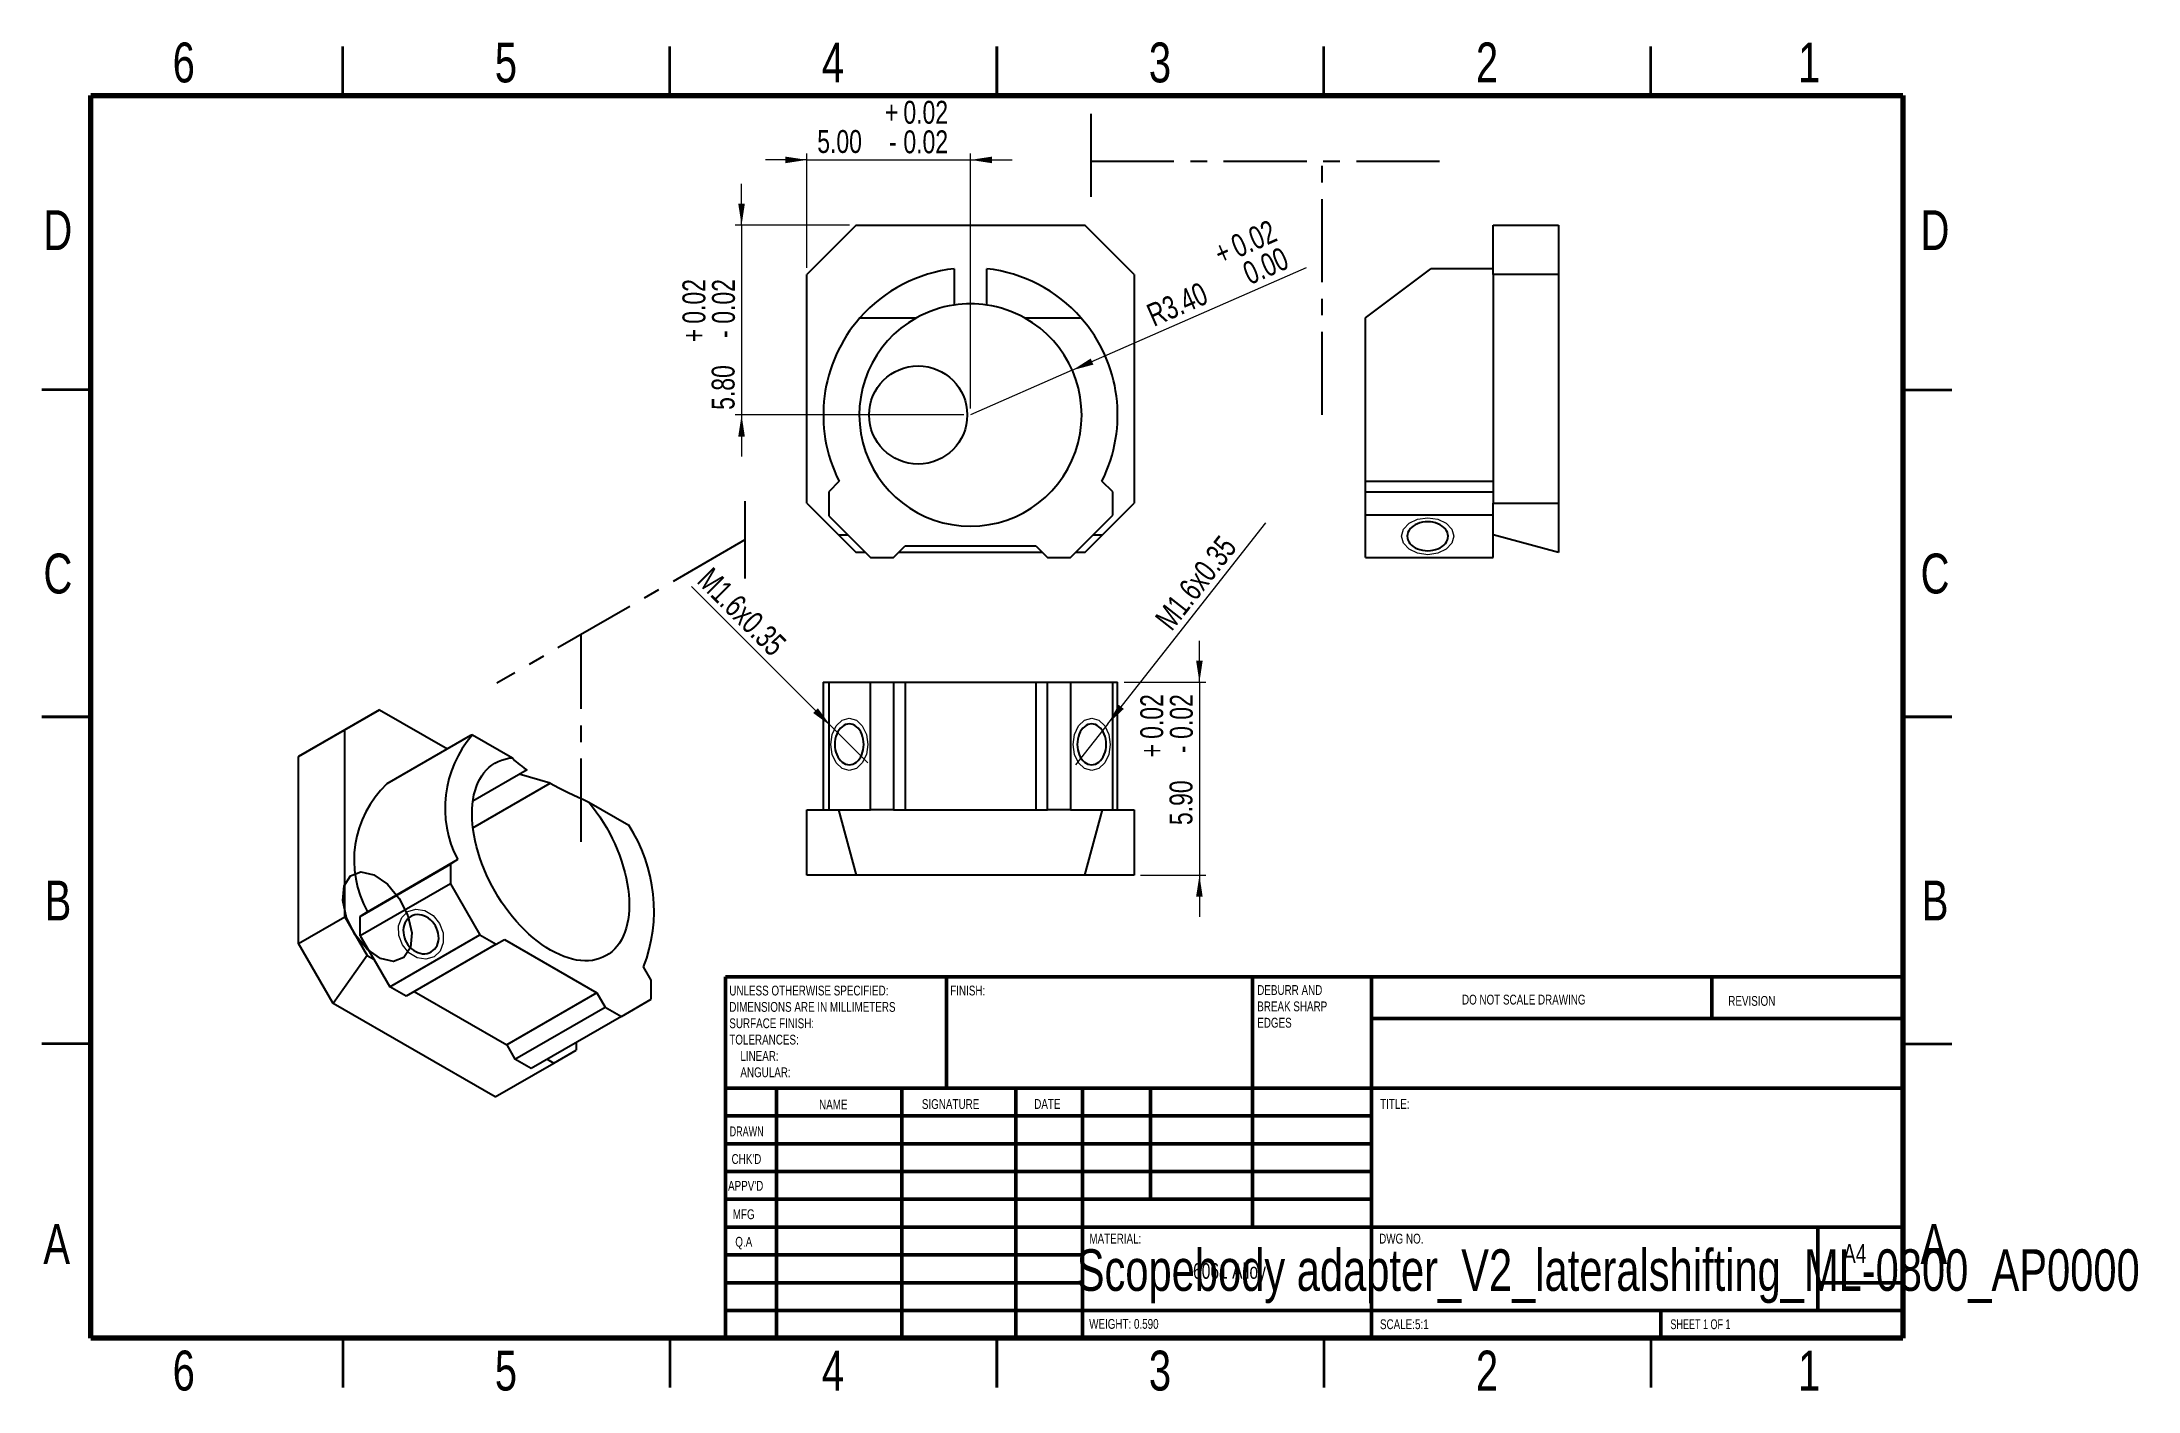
# Model space of a CAD drawing. Header units: millimetres. Extents: x 2 to 323, y 2 to 208.
import ezdxf

# ---------------------------------------------------------------- set-up
doc = ezdxf.new("R2010")
doc.units = ezdxf.units.MM
doc.linetypes.add('CENTERX2', pattern=[20.32, 12.7, -2.54, 2.54, -2.54])
doc.styles.add('SLDTEXTSTYLE0', font='TXT', dxfattribs={"width": 0.75})
doc.styles.add('SLDTEXTSTYLE1', font='TXT', dxfattribs={"width": 0.686449})
doc.styles.add('SLDTEXTSTYLE2', font='TXT', dxfattribs={"width": 0.6875})
doc.dimstyles.new('SLDDIMSTYLE0', dxfattribs={"dimtxt": 3.5, "dimasz": 3.302, "dimexe": 0, "dimexo": 0.0625, "dimgap": 0.875, "dimtad": 1, "dimlfac": 0.2, "dimrnd": 1e-09, "dimzin": 4, "dimdsep": 46, "dimtxsty": 'SLDTEXTSTYLE0', "dimsah": 1, "dimcen": 0.09, "dimadec": 0, "dimazin": 1, "dimtol": 1, "dimtp": 0.02, "dimtm": 0.02, "dimtfac": 1, "dimtmove": 0, "dimatfit": 0, "dimfxl": 0, "dimfrac": 2, "dimtolj": 1, "dimarcsym": 0})
doc.dimstyles.new('SLDDIMSTYLE1', dxfattribs={"dimtxt": 3.5, "dimasz": 3.302, "dimexe": 0, "dimexo": 0.0625, "dimgap": 0.875, "dimtad": 1, "dimlfac": 0.2, "dimrnd": 1e-09, "dimzin": 4, "dimdsep": 46, "dimtxsty": 'SLDTEXTSTYLE0', "dimsah": 1, "dimcen": 0, "dimadec": 0, "dimazin": 1, "dimtol": 1, "dimtp": 0.02, "dimtfac": 1, "dimtofl": 0, "dimtmove": 0, "dimatfit": 3, "dimfxl": 0, "dimfrac": 2, "dimtolj": 1, "dimtzin": 0, "dimarcsym": 0})
doc.dimstyles.new('SLDDIMSTYLE2', dxfattribs={"dimtxt": 3.5, "dimasz": 3.302, "dimexe": 0, "dimexo": 0.0625, "dimgap": 0.875, "dimtad": 1, "dimlfac": 0.2, "dimrnd": 1e-09, "dimzin": 12, "dimdsep": 46, "dimtxsty": 'SLDTEXTSTYLE0', "dimblk1": 'NONE', "dimsah": 1, "dimcen": 0, "dimadec": 0, "dimazin": 3, "dimtfac": 1, "dimtmove": 0, "dimatfit": 3, "dimldrblk": 'NONE', "dimfxl": 0, "dimfrac": 2, "dimtolj": 1, "dimtzin": 12, "dimarcsym": 0})

# ---------------------------------------------------------------- blocks, each defined once
blk = doc.blocks.new('SW_NOTE_0')
at = {"color": 0, "linetype": 'Continuous', "lineweight": 0, "char_height": 1.5, "attachment_point": 1, "style": 'SLDTEXTSTYLE0'}
for s, insert in [('UNLESS OTHERWISE SPECIFIED:', (0, 1.93)), ('SURFACE FINISH:', (0, -3.07)), ('DIMENSIONS ARE IN MILLIMETERS', (0, -0.57)), ('TOLERANCES:', (0, -5.57)), ('LINEAR:', (1.69, -8.07)), ('ANGULAR:', (1.69, -10.57))]:
    blk.add_mtext(s, dxfattribs=dict(at, insert=insert))
blk = doc.blocks.new('SW_NOTE_0_1')
at = {"color": 0, "linetype": 'Continuous', "lineweight": 0, "char_height": 1.5, "attachment_point": 1, "style": 'SLDTEXTSTYLE0'}
for s, insert in [('DEBURR AND', (0, 1.93)), ('BREAK SHARP', (0, -0.57)), ('EDGES', (0, -3.07))]:
    blk.add_mtext(s, dxfattribs=dict(at, insert=insert))
blk = doc.blocks.new('_D')
at = {"color": 7, "linetype": 'Continuous', "lineweight": 0}
for p, q in [((109.47, 180.17), (109.47, 186.52)), ((125.97, 180.17), (108.47, 180.17)), ((109.47, 180.17), (109.47, 151.17)), ((143.47, 151.17), (108.47, 151.17)), ((109.47, 151.17), (109.47, 144.82))]:
    blk.add_line(p, q, dxfattribs=at)
at = {"color": 7, "linetype": 'Continuous', "lineweight": 18}
for points in [[(109.47, 180.17), (109.97, 183.47), (108.96, 183.47)], [(109.47, 151.17), (108.96, 147.86), (109.97, 147.86)]]:
    blk.add_solid(points, dxfattribs=at)
at = {"color": 7, "linetype": 'Continuous', "lineweight": 18, "char_height": 3.5, "attachment_point": 1, "rotation": 90, "style": 'SLDTEXTSTYLE0'}
for s, insert in [('0.02', (100.43, 165.12)), ('0.02', (104.95, 165.12)), ('+', (100.43, 162.29)), ('-', (104.95, 162.93)), ('5.80', (104.9, 151.95))]:
    blk.add_mtext(s, dxfattribs=dict(at, insert=insert))
blk = doc.blocks.new('_D_1')
at = {"color": 7, "linetype": 'Continuous', "lineweight": 0}
for p, q in [((119.47, 190.17), (113.12, 190.17)), ((119.47, 173.67), (119.47, 191.17)), ((119.47, 190.17), (144.47, 190.17)), ((144.47, 152.17), (144.47, 191.17)), ((144.47, 190.17), (150.82, 190.17))]:
    blk.add_line(p, q, dxfattribs=at)
at = {"color": 7, "linetype": 'Continuous', "lineweight": 18}
for points in [[(119.47, 190.17), (116.16, 190.67), (116.16, 189.66)], [(144.47, 190.17), (147.77, 189.66), (147.77, 190.67)]]:
    blk.add_solid(points, dxfattribs=at)
at = {"color": 7, "linetype": 'Continuous', "lineweight": 18, "char_height": 3.5, "attachment_point": 1, "style": 'SLDTEXTSTYLE0'}
for s, insert in [('0.02', (134.21, 199.2)), ('+', (131.39, 199.2)), ('5.00', (121.04, 194.73)), ('-', (132.02, 194.68)), ('0.02', (134.21, 194.68))]:
    blk.add_mtext(s, dxfattribs=dict(at, insert=insert))
blk = doc.blocks.new('_D_2')
at = {"color": 7, "linetype": 'Continuous', "lineweight": 0}
for q in [(195.85, 173.74), (144.47, 151.17)]:
    blk.add_line((160.03, 158), q, dxfattribs=at)
at = {"color": 7, "linetype": 'Continuous', "lineweight": 18}
blk.add_solid([(160.03, 158), (163.26, 158.87), (162.85, 159.8)], dxfattribs=at)
at = {"color": 7, "linetype": 'Continuous', "lineweight": 18, "char_height": 3.5, "attachment_point": 1, "rotation": 23.7175, "style": 'SLDTEXTSTYLE0'}
for s, insert in [('0.02', (183.94, 178.35)), ('+', (181.35, 177.21)), ('0.00', (185.76, 174.21)), ('R3.40', (171.08, 167.82))]:
    blk.add_mtext(s, dxfattribs=dict(at, insert=insert))
blk = doc.blocks.new('_D_3')
at = {"color": 7, "linetype": 'Continuous', "lineweight": 0}
for p, q in [((179.47, 110.3), (179.47, 116.65)), ((167.97, 110.3), (180.47, 110.3)), ((179.47, 110.3), (179.47, 80.8)), ((170.47, 80.8), (180.47, 80.8)), ((179.47, 80.8), (179.47, 74.45))]:
    blk.add_line(p, q, dxfattribs=at)
at = {"color": 7, "linetype": 'Continuous', "lineweight": 18}
for points in [[(179.47, 110.3), (179.97, 113.61), (178.96, 113.61)], [(179.47, 80.8), (178.96, 77.5), (179.97, 77.5)]]:
    blk.add_solid(points, dxfattribs=at)
at = {"color": 7, "linetype": 'Continuous', "lineweight": 18, "char_height": 3.5, "attachment_point": 1, "rotation": 90, "style": 'SLDTEXTSTYLE0'}
for s, insert in [('0.02', (170.43, 101.65)), ('0.02', (174.95, 101.65)), ('+', (170.43, 98.82)), ('-', (174.95, 99.46)), ('5.90', (174.9, 88.47))]:
    blk.add_mtext(s, dxfattribs=dict(at, insert=insert))
blk = doc.blocks.new('_D_4')
at = {"color": 7, "linetype": 'Continuous', "lineweight": 0}
for q in [(189.63, 134.7), (160.53, 97.66)]:
    blk.add_line((165.47, 103.95), q, dxfattribs=at)
at = {"color": 7, "linetype": 'Continuous', "lineweight": 18}
blk.add_solid([(165.47, 103.95), (167.91, 106.23), (167.11, 106.86)], dxfattribs=at)
at = {"color": 7, "linetype": 'Continuous', "lineweight": 18, "insert": (172.47, 120.14), "char_height": 3.5, "attachment_point": 1, "rotation": 51.85, "style": 'SLDTEXTSTYLE0'}
blk.add_mtext('M1.6x0.35', dxfattribs=at)
blk = doc.blocks.new('_None')
blk = doc.blocks.new('_D_5')
at = {"color": 7, "linetype": 'Continuous', "lineweight": 0}
for q in [(101.79, 124.95), (128.76, 97.97)]:
    blk.add_line((123.1, 103.63), q, dxfattribs=at)
at = {"color": 7, "linetype": 'Continuous', "lineweight": 18}
blk.add_solid([(123.1, 103.63), (121.13, 106.33), (120.41, 105.61)], dxfattribs=at)
at = {"color": 7, "linetype": 'Continuous', "lineweight": 18, "insert": (104.96, 128.12), "char_height": 3.5, "attachment_point": 1, "rotation": 315, "style": 'SLDTEXTSTYLE0'}
blk.add_mtext('M1.6x0.35', dxfattribs=at)

msp = doc.modelspace()

# ---------------------------------------------------------------- linework, layer by layer
at = {"color": 7, "linetype": 'Continuous', "lineweight": 35}
for p, q in [((48.5, 200), (48.5, 207.5)), ((98.5, 200), (98.5, 207.5)), ((148.5, 207.5), (148.5, 200)), ((148.5, 200), (148.5, 207.5)), ((198.5, 200), (198.5, 207.5)), ((248.5, 200), (248.5, 207.5)), ((10, 155), (2.5, 155)), ((287, 155), (294.5, 155)), ((2.5, 105), (10, 105)), ((10, 105), (2.5, 105)), ((294.5, 105), (287, 105)), ((287, 105), (294.5, 105)), ((10, 55), (2.5, 55)), ((287, 55), (294.5, 55)), ((48.5, 10), (48.5, 2.5)), ((98.5, 10), (98.5, 2.5)), ((148.5, 2.5), (148.5, 10)), ((148.5, 10), (148.5, 2.5)), ((198.5, 10), (198.5, 2.5)), ((248.5, 10), (248.5, 2.5))]:
    msp.add_line(p, q, dxfattribs=at)
at = {"color": 7, "linetype": 'Continuous', "lineweight": 70}
for p, q in [((10, 10), (10, 200)), ((10, 200), (287, 200)), ((287, 200), (287, 10)), ((287, 10), (10, 10))]:
    msp.add_line(p, q, dxfattribs=at)
at = {"color": 7, "linetype": 'CENTERX2'}
for p, q in [((162.851, 197.216), (162.851, 182.716)), ((162.851, 189.966), (216.515, 189.966)), ((198.257, 151.166), (198.257, 189.966)), ((109.986, 137.983), (109.986, 126.143)), ((109.986, 132.063), (72.04, 110.157)), ((84.951, 85.929), (84.951, 117.61))]:
    msp.add_line(p, q, dxfattribs=at)
at = {"color": 7, "linetype": 'Continuous', "lineweight": 25}
for p, q in [((126.967, 180.166), (119.467, 172.666)), ((126.967, 180.166), (161.967, 180.166)), ((169.467, 172.666), (161.967, 180.166)), ((224.367, 172.666), (224.367, 180.166)), ((224.367, 180.166), (234.367, 180.166)), ((234.367, 180.166), (234.367, 172.666)), ((141.967, 173.526), (141.967, 167.981)), ((146.967, 167.981), (146.967, 173.526)), ((204.867, 166.026), (214.867, 173.526)), ((224.367, 173.526), (214.867, 173.526)), ((119.467, 137.666), (119.467, 172.666)), ((169.467, 172.666), (169.467, 137.666)), ((234.367, 172.666), (224.367, 172.666)), ((224.367, 172.666), (224.367, 137.666)), ((234.367, 172.666), (234.367, 137.666)), ((127.572, 166.026), (136.211, 166.026)), ((152.722, 166.026), (161.361, 166.026)), ((204.867, 141.062), (204.867, 166.026)), ((124.365, 141.058), (122.794, 139.402)), ((166.234, 139.398), (164.57, 141.062)), ((204.867, 141.062), (224.367, 141.062)), ((204.867, 139.398), (204.867, 141.062)), ((122.794, 139.402), (122.794, 135.77)), ((166.234, 135.862), (166.234, 139.398)), ((204.867, 139.398), (224.367, 139.398)), ((204.867, 135.862), (204.867, 139.398)), ((119.467, 137.666), (124.287, 132.845)), ((122.794, 135.77), (129.164, 129.399)), ((159.77, 129.398), (166.234, 135.862)), ((164.646, 132.845), (169.467, 137.666)), ((224.367, 135.862), (204.867, 135.862)), ((204.867, 129.398), (204.867, 135.862)), ((224.367, 137.666), (234.367, 137.666)), ((224.367, 132.845), (224.367, 137.666)), ((234.367, 137.666), (234.367, 130.166)), ((124.287, 132.845), (125.718, 132.845)), ((124.287, 132.845), (126.967, 130.166)), ((161.967, 130.166), (164.646, 132.845)), ((163.217, 132.845), (164.646, 132.845)), ((234.367, 130.166), (224.367, 132.845)), ((224.367, 129.398), (224.367, 132.845)), ((128.398, 130.166), (126.967, 130.166)), ((129.164, 129.399), (132.7, 129.399)), ((132.7, 129.399), (134.467, 131.166)), ((155.467, 130.166), (133.467, 130.166)), ((134.467, 131.166), (154.467, 131.166)), ((154.467, 131.166), (156.234, 129.398)), ((156.234, 129.398), (159.77, 129.398)), ((161.967, 130.166), (160.538, 130.166)), ((204.867, 129.398), (224.367, 129.398)), ((121.967, 110.303), (121.967, 90.803)), ((121.967, 110.303), (122.794, 110.303)), ((122.794, 110.303), (122.794, 90.803)), ((122.794, 110.303), (129.164, 110.303)), ((129.164, 90.803), (129.164, 110.303)), ((129.164, 110.303), (132.7, 110.303)), ((132.7, 110.303), (132.7, 90.803)), ((132.7, 110.303), (134.467, 110.303)), ((134.467, 110.303), (134.467, 90.803)), ((134.467, 110.303), (154.467, 110.303)), ((154.467, 110.303), (154.467, 90.803)), ((154.467, 110.303), (156.234, 110.303)), ((156.234, 90.803), (156.234, 110.303)), ((156.234, 110.303), (159.77, 110.303)), ((159.77, 110.303), (159.77, 90.803)), ((159.77, 110.303), (166.234, 110.303)), ((166.234, 90.803), (166.234, 110.303)), ((166.234, 110.303), (166.967, 110.303)), ((166.967, 90.803), (166.967, 110.303)), ((47.043, 102.012), (54.114, 106.094)), ((54.114, 106.094), (48.81, 103.031)), ((54.114, 106.094), (64.496, 100.1)), ((48.81, 103.031), (41.739, 98.949)), ((48.81, 74.452), (48.81, 103.031)), ((41.739, 98.949), (47.043, 102.012)), ((68.037, 102.145), (55.239, 94.757)), ((68.331, 102.261), (74.439, 98.735)), ((41.739, 70.37), (41.739, 98.949)), ((76.666, 96.917), (68.387, 92.138)), ((80.202, 94.876), (75.488, 96.238)), ((68.386, 88.056), (80.202, 94.876)), ((86.114, 91.995), (92.223, 88.469)), ((119.467, 80.803), (119.467, 90.803)), ((119.467, 90.803), (124.287, 90.803)), ((124.287, 90.803), (125.718, 90.803)), ((124.287, 90.803), (126.967, 80.803)), ((125.718, 90.803), (129.164, 90.803)), ((132.7, 90.803), (129.164, 90.803)), ((132.7, 90.803), (134.467, 90.803)), ((134.467, 90.803), (154.467, 90.803)), ((154.467, 90.803), (156.234, 90.803)), ((159.77, 90.803), (156.234, 90.803)), ((159.77, 90.803), (163.217, 90.803)), ((161.967, 80.803), (164.646, 90.803)), ((163.217, 90.803), (164.646, 90.803)), ((164.646, 90.803), (169.467, 90.803)), ((169.467, 90.803), (169.467, 80.803)), ((51.163, 74.512), (64.952, 82.472)), ((52.274, 75.223), (66.062, 83.183)), ((66.062, 83.183), (64.952, 82.472)), ((64.952, 82.472), (64.952, 79.506)), ((126.967, 80.803), (119.467, 80.803)), ((161.967, 80.803), (126.967, 80.803)), ((169.467, 80.803), (161.967, 80.803)), ((64.952, 79.506), (51.163, 71.546)), ((64.952, 79.506), (69.456, 71.704)), ((41.739, 70.37), (48.81, 74.452)), ((48.81, 74.452), (52.219, 68.548)), ((52.274, 75.223), (51.163, 74.512)), ((51.163, 71.546), (51.163, 74.512)), ((51.163, 71.546), (53.231, 67.964)), ((55.668, 63.744), (69.456, 71.704)), ((69.456, 71.704), (71.956, 70.26)), ((71.956, 70.26), (73.206, 70.982)), ((73.206, 70.982), (87.348, 62.818)), ((47.043, 61.185), (41.739, 70.37)), ((52.219, 68.548), (47.043, 61.185)), ((52.219, 68.548), (53.231, 67.964)), ((53.231, 67.964), (55.668, 63.744)), ((71.956, 70.26), (58.168, 62.3)), ((95.669, 64.736), (94.492, 66.774)), ((95.669, 61.849), (95.669, 64.736)), ((71.791, 46.897), (47.043, 61.185)), ((58.168, 62.3), (55.668, 63.744)), ((59.417, 63.022), (73.559, 54.858)), ((87.348, 62.818), (73.559, 54.858)), ((87.348, 62.818), (88.598, 60.653)), ((91.098, 59.209), (95.669, 61.849)), ((74.809, 52.693), (88.598, 60.653)), ((91.098, 59.209), (77.309, 51.249)), ((88.598, 60.653), (91.098, 59.209)), ((73.559, 54.858), (74.809, 52.693)), ((84.166, 55.208), (84.166, 54.042)), ((71.791, 46.897), (80.757, 52.074)), ((77.309, 51.249), (74.809, 52.693)), ((79.747, 52.657), (80.757, 52.074)), ((80.757, 52.074), (84.166, 54.042))]:
    msp.add_line(p, q, dxfattribs=at)
at = {"color": 7, "linetype": 'Continuous', "lineweight": 50}
for p, q in [((107, 65.25), (287, 65.25)), ((107, 65.25), (107, 10)), ((140.8, 48.25), (140.8, 65.25)), ((187.6, 65.25), (187.6, 27)), ((205.8, 65.25), (205.8, 10)), ((257.8, 58.875), (257.8, 65.25)), ((287, 58.875), (205.8, 58.875)), ((287, 48.25), (107, 48.25)), ((114.8, 48.25), (114.8, 10)), ((133.991, 48.25), (133.991, 10)), ((151.399, 48.25), (151.399, 10)), ((161.6, 10), (161.6, 48.25)), ((172, 31.25), (172, 48.25)), ((205.8, 44), (107, 44)), ((205.8, 39.75), (107, 39.75)), ((205.8, 35.5), (107, 35.5)), ((205.8, 31.25), (107, 31.25)), ((161.6, 27), (107, 27)), ((161.6, 27), (287, 27)), ((274, 14.25), (274, 27)), ((161.6, 22.75), (107, 22.75)), ((161.6, 18.5), (107, 18.5)), ((287, 18.5), (274, 18.5)), ((107, 14.25), (287, 14.25)), ((250, 10), (250, 14.25))]:
    msp.add_line(p, q, dxfattribs=at)
at = {"color": 7, "linetype": 'Continuous', "lineweight": 18, "flags": 128}
for points in [[(218.367, 132.63), (218.062, 131.548), (217.195, 130.63), (215.898, 130.017), (214.367, 129.802), (212.836, 130.017), (211.539, 130.63), (210.671, 131.548), (210.367, 132.63), (210.671, 133.713), (211.539, 134.63), (212.836, 135.243), (214.367, 135.459), (215.898, 135.243), (217.195, 134.63), (218.062, 133.713), (218.367, 132.63)], [(125.932, 96.803), (124.85, 97.108), (123.932, 97.975), (123.319, 99.272), (123.104, 100.803), (123.319, 102.334), (123.932, 103.632), (124.85, 104.499), (125.932, 104.803), (127.015, 104.499), (127.932, 103.632), (128.545, 102.334), (128.761, 100.803), (128.545, 99.272), (127.932, 97.975), (127.015, 97.108), (125.932, 96.803)], [(163.002, 96.803), (161.92, 97.108), (161.002, 97.975), (160.389, 99.272), (160.174, 100.803), (160.389, 102.334), (161.002, 103.632), (161.92, 104.499), (163.002, 104.803), (164.084, 104.499), (165.002, 103.632), (165.615, 102.334), (165.83, 100.803), (165.615, 99.272), (165.002, 97.975), (164.084, 97.108), (163.002, 96.803)], [(57.625, 70.151), (57.075, 71.601), (57.039, 73.079), (57.523, 74.36), (58.453, 75.248), (59.688, 75.61), (61.039, 75.388), (62.301, 74.618), (63.282, 73.417), (63.832, 71.967), (63.868, 70.489), (63.384, 69.209), (62.453, 68.32), (61.219, 67.959), (59.868, 68.18), (58.606, 68.95), (57.625, 70.151)]]:
    msp.add_lwpolyline(points, dxfattribs=at)
at = {"color": 7, "linetype": 'Continuous', "lineweight": 25, "flags": 128}
for points in [[(214.367, 134.84), (213.959, 134.821), (213.558, 134.765), (213.171, 134.672), (212.804, 134.544), (212.465, 134.383), (212.157, 134.193), (211.888, 133.975), (211.661, 133.735), (211.48, 133.476), (211.348, 133.202), (211.269, 132.919), (211.242, 132.63), (211.269, 132.342), (211.348, 132.058), (211.48, 131.785), (211.661, 131.525), (211.888, 131.285), (212.157, 131.068), (212.465, 130.877), (212.804, 130.717), (213.171, 130.589), (213.558, 130.496), (213.959, 130.439), (214.367, 130.421), (214.775, 130.439), (215.176, 130.496), (215.563, 130.589), (215.929, 130.717), (216.269, 130.877), (216.577, 131.068), (216.846, 131.285), (217.073, 131.525), (217.254, 131.785), (217.385, 132.058), (217.465, 132.342), (217.492, 132.63), (217.465, 132.919), (217.385, 133.202), (217.254, 133.476), (217.073, 133.735), (216.846, 133.975), (216.577, 134.193), (216.269, 134.383), (215.929, 134.544), (215.563, 134.672), (215.176, 134.765), (214.775, 134.821), (214.367, 134.84)], [(128.142, 100.803), (128.123, 101.211), (128.067, 101.612), (127.974, 101.999), (127.846, 102.366), (127.685, 102.706), (127.495, 103.013), (127.277, 103.282), (127.037, 103.509), (126.778, 103.69), (126.504, 103.822), (126.221, 103.901), (125.932, 103.928), (125.644, 103.901), (125.36, 103.822), (125.087, 103.69), (124.827, 103.509), (124.587, 103.282), (124.37, 103.013), (124.179, 102.706), (124.019, 102.366), (123.891, 101.999), (123.798, 101.612), (123.741, 101.211), (123.723, 100.803), (123.741, 100.395), (123.798, 99.994), (123.891, 99.607), (124.019, 99.241), (124.179, 98.901), (124.37, 98.593), (124.587, 98.324), (124.827, 98.097), (125.087, 97.916), (125.36, 97.785), (125.644, 97.705), (125.932, 97.678), (126.221, 97.705), (126.504, 97.785), (126.778, 97.916), (127.037, 98.097), (127.277, 98.324), (127.495, 98.593), (127.685, 98.901), (127.846, 99.241), (127.974, 99.607), (128.067, 99.994), (128.123, 100.395), (128.142, 100.803)], [(165.212, 100.803), (165.193, 101.211), (165.136, 101.612), (165.044, 101.999), (164.916, 102.366), (164.755, 102.706), (164.565, 103.013), (164.347, 103.282), (164.107, 103.509), (163.848, 103.69), (163.574, 103.822), (163.29, 103.901), (163.002, 103.928), (162.714, 103.901), (162.43, 103.822), (162.156, 103.69), (161.897, 103.509), (161.657, 103.282), (161.44, 103.013), (161.249, 102.706), (161.088, 102.366), (160.961, 101.999), (160.868, 101.612), (160.811, 101.211), (160.792, 100.803), (160.811, 100.395), (160.868, 99.994), (160.961, 99.607), (161.088, 99.241), (161.249, 98.901), (161.44, 98.593), (161.657, 98.324), (161.897, 98.097), (162.156, 97.916), (162.43, 97.785), (162.714, 97.705), (163.002, 97.678), (163.29, 97.705), (163.574, 97.785), (163.848, 97.916), (164.107, 98.097), (164.347, 98.324), (164.565, 98.593), (164.755, 98.901), (164.916, 99.241), (165.044, 99.607), (165.136, 99.994), (165.193, 100.395), (165.212, 100.803)], [(86.114, 91.995), (86.694, 91.263), (87.253, 90.507), (87.791, 89.728), (88.305, 88.928), (88.793, 88.11), (89.255, 87.277), (89.689, 86.431), (90.093, 85.576), (90.466, 84.712), (90.808, 83.845), (91.116, 82.975), (91.39, 82.106), (91.629, 81.241), (91.833, 80.381), (92, 79.531), (92.13, 78.693), (92.224, 77.868), (92.279, 77.061), (92.297, 76.273), (92.278, 75.507), (92.22, 74.765), (92.125, 74.049), (91.993, 73.363), (91.824, 72.707), (91.619, 72.085), (91.378, 71.497), (91.102, 70.946), (90.792, 70.434), (90.45, 69.963), (90.075, 69.532), (89.669, 69.145), (89.234, 68.802), (88.771, 68.505), (88.281, 68.253), (87.766, 68.049), (87.228, 67.893), (86.667, 67.784), (86.087, 67.724), (85.488, 67.713), (84.873, 67.751), (84.244, 67.837), (83.602, 67.971), (82.949, 68.154), (82.289, 68.384), (81.621, 68.66), (80.95, 68.982), (80.277, 69.349), (79.603, 69.76), (78.932, 70.213), (78.265, 70.706), (77.604, 71.24), (76.952, 71.81), (76.31, 72.417), (75.68, 73.058), (75.065, 73.73), (74.466, 74.433), (73.886, 75.163), (73.326, 75.918), (72.787, 76.696), (72.272, 77.495), (71.782, 78.312), (71.319, 79.145), (70.884, 79.99), (70.478, 80.845), (70.104, 81.708), (69.761, 82.576), (69.451, 83.445), (69.175, 84.314), (68.934, 85.18), (68.729, 86.039), (68.56, 86.89), (68.428, 87.729), (68.333, 88.554), (68.276, 89.363), (68.256, 90.152), (68.274, 90.919), (68.329, 91.662), (68.423, 92.379), (68.553, 93.067), (68.72, 93.724), (68.924, 94.348), (69.163, 94.937), (69.437, 95.49), (69.746, 96.003), (70.087, 96.477), (70.46, 96.909), (70.864, 97.298), (71.298, 97.643), (71.76, 97.943), (72.249, 98.197), (72.762, 98.403), (73.3, 98.562), (73.859, 98.673), (74.439, 98.735)], [(62.016, 69.078), (62.291, 69.268), (62.535, 69.5), (62.743, 69.772), (62.911, 70.078), (63.038, 70.414), (63.121, 70.773), (63.158, 71.149), (63.148, 71.536), (63.093, 71.927), (62.992, 72.316), (62.848, 72.696), (62.663, 73.06), (62.44, 73.402), (62.183, 73.717), (61.897, 73.998), (61.586, 74.242), (61.255, 74.444), (60.911, 74.6), (60.559, 74.708), (60.205, 74.766), (59.855, 74.773), (59.516, 74.729), (59.193, 74.634), (58.891, 74.491), (58.616, 74.301), (58.372, 74.068), (58.164, 73.796), (57.995, 73.49), (57.869, 73.155), (57.786, 72.796), (57.749, 72.42), (57.758, 72.033), (57.814, 71.641), (57.915, 71.253), (58.059, 70.873), (58.244, 70.509), (58.467, 70.166), (58.723, 69.852), (59.01, 69.57), (59.321, 69.326), (59.651, 69.125), (59.996, 68.969), (60.348, 68.861), (60.702, 68.803), (61.051, 68.796), (61.391, 68.84), (61.714, 68.935), (62.016, 69.078)]]:
    msp.add_lwpolyline(points, dxfattribs=at)
at = {"color": 7, "linetype": 'Continuous', "flags": 128}
msp.add_lwpolyline([(58.832, 69.736), (57.852, 68.196), (56.25, 67.61), (54.268, 68.065), (52.21, 69.493), (50.387, 71.676), (49.078, 74.282), (48.481, 76.915), (48.689, 79.172), (49.668, 80.712), (51.27, 81.299), (53.252, 80.843), (55.311, 79.415), (57.133, 77.232), (58.443, 74.626), (59.039, 71.994), (58.832, 69.736)], dxfattribs=at)
at = {"color": 7, "linetype": 'Continuous'}
msp.add_circle((136.467, 151.166), 7.5, dxfattribs=at)
at = {"color": 7, "linetype": 'Continuous', "lineweight": 25}
for centre, radius, start, end in [((144.467, 151.166), 22.5, 96.37937, 138.66392), ((144.467, 151.166), 22.5, 41.33608, 83.62063), ((144.467, 151.166), 17, 98.45652, 119.05456), ((144.467, 151.166), 17, 81.54348, 98.45652), ((144.467, 151.166), 17, 60.94544, 81.54348), ((144.467, 151.166), 22.5, 138.66392, 206.69384), ((144.467, 151.166), 17, 119.05456, 60.94544), ((144.467, 151.166), 22.5, 333.31673, 41.33608), ((81.103, 91.069), 16.982, 138.77096, 207.6683), ((66.32, 83.083), 16.095, 133.50688, 209.23031), ((72.044, 75.391), 24.046, 338.99902, 32.94562)]:
    msp.add_arc(centre, radius, start, end, dxfattribs=at)
for major_axis, start_param, end_param in [((26.486, -10.575), 2.9835094, 3.0475381), ((20.012, -7.99), 3.3257572, 3.6852609), ((20.012, -7.99), 3.9804491, 4.3399528)]:
    msp.add_ellipse((94.287, 91.319), major_axis=major_axis, ratio=0.119714, start_param=start_param, end_param=end_param, dxfattribs=at)

# ---------------------------------------------------------------- block references
at = {"color": 7, "linetype": 'Continuous', "lineweight": 0}
for name, p in [('SW_NOTE_0', (107.594, 61.987)), ('SW_NOTE_0_1', (188.309, 62.069))]:
    msp.add_blockref(name, p, dxfattribs=at)

# ---------------------------------------------------------------- texts
for s, insert, char_height, attachment_point, style in [('6', (24.189, 208.114), 6.096, 2, 'SLDTEXTSTYLE0'), ('5', (73.439, 208.114), 6.096, 2, 'SLDTEXTSTYLE0'), ('4', (123.439, 208.114), 6.096, 2, 'SLDTEXTSTYLE0'), ('3', (173.439, 208.114), 6.096, 2, 'SLDTEXTSTYLE0'), ('2', (223.439, 208.114), 6.096, 2, 'SLDTEXTSTYLE0'), ('1', (272.689, 208.114), 6.096, 2, 'SLDTEXTSTYLE0'), ('D', (4.93, 182.476), 6.096, 2, 'SLDTEXTSTYLE0'), ('D', (291.93, 182.476), 6.096, 2, 'SLDTEXTSTYLE0'), ('C', (4.937, 129.976), 6.096, 2, 'SLDTEXTSTYLE0'), ('C', (291.937, 129.976), 6.096, 2, 'SLDTEXTSTYLE0'), ('B', (4.953, 79.976), 6.096, 2, 'SLDTEXTSTYLE0'), ('B', (291.953, 79.976), 6.096, 2, 'SLDTEXTSTYLE0'), ('FINISH:', (141.371, 63.919), 1.5, 1, 'SLDTEXTSTYLE0'), ('DO NOT SCALE DRAWING', (219.615, 62.533), 1.5, 1, 'SLDTEXTSTYLE0'), ('REVISION', (260.328, 62.335), 1.5, 1, 'SLDTEXTSTYLE0'), ('NAME', (121.322, 46.501), 1.5, 1, 'SLDTEXTSTYLE0'), ('SIGNATURE', (137.034, 46.562), 1.5, 1, 'SLDTEXTSTYLE0'), ('DATE', (154.215, 46.576), 1.5, 1, 'SLDTEXTSTYLE0'), ('TITLE:', (207.09, 46.576), 1.5, 1, 'SLDTEXTSTYLE0'), ('DRAWN', (107.643, 42.385), 1.5, 1, 'SLDTEXTSTYLE1'), ("CHK'D", (107.939, 38.162), 1.5, 1, 'SLDTEXTSTYLE0'), ("APPV'D", (107.402, 34.066), 1.5, 1, 'SLDTEXTSTYLE0'), ('MFG', (108.124, 29.716), 1.5, 1, 'SLDTEXTSTYLE0'), ('A', (4.757, 27.476), 6.096, 2, 'SLDTEXTSTYLE0'), ('MATERIAL:', (162.646, 25.986), 1.5, 1, 'SLDTEXTSTYLE0'), ('DWG NO.', (206.953, 25.986), 1.5, 1, 'SLDTEXTSTYLE0'), ('A', (291.757, 27.476), 6.096, 2, 'SLDTEXTSTYLE0'), ('Q.A', (108.509, 25.505), 1.5, 1, 'SLDTEXTSTYLE0'), ('Scopebody adapter_V2_lateralshifting_ML-0800_AP0000', (241.97, 23.607), 6.35, 2, 'SLDTEXTSTYLE0'), ('A4', (277.871, 24.406), 2.9104, 1, 'SLDTEXTSTYLE0'), ('6061 Alloy', (184.065, 21.486), 2.3813, 2, 'SLDTEXTSTYLE0'), ('WEIGHT: 0.590', (162.618, 12.949), 1.4986, 1, 'SLDTEXTSTYLE0'), ('SCALE:5:1', (207.074, 12.9), 1.5, 1, 'SLDTEXTSTYLE0'), ('SHEET 1 OF 1', (251.478, 12.9), 1.5, 1, 'SLDTEXTSTYLE2'), ('6', (24.189, 8.114), 6.096, 2, 'SLDTEXTSTYLE0'), ('5', (73.439, 8.114), 6.096, 2, 'SLDTEXTSTYLE0'), ('4', (123.439, 8.114), 6.096, 2, 'SLDTEXTSTYLE0'), ('3', (173.439, 8.114), 6.096, 2, 'SLDTEXTSTYLE0'), ('2', (223.439, 8.114), 6.096, 2, 'SLDTEXTSTYLE0'), ('1', (272.689, 8.114), 6.096, 2, 'SLDTEXTSTYLE0')]:
    msp.add_mtext(s, dxfattribs=dict(at, insert=insert, char_height=char_height, attachment_point=attachment_point, style=style))

# ---------------------------------------------------------------- dimensions: what is measured, and where the dimension line sits
at = {"color": 7, "linetype": 'Continuous', "lineweight": 18}
dim = msp.add_linear_dim(base=(144.467, 190.166), p1=(119.467, 172.666), p2=(144.467, 151.166), dimstyle='SLDDIMSTYLE0', dxfattribs=at)
dim.commit()
dim.dimension.update_dxf_attribs({"geometry": '_D_1', "text_midpoint": (132.154, 190.166), "dimtype": 160})
for base, p1, p2, picture, middle in [((109.467, 151.166), (126.967, 180.166), (144.467, 151.166), '_D', (109.467, 163.061)), ((179.467, 80.803), (166.967, 110.303), (169.467, 80.803), '_D_3', (179.467, 99.587))]:
    dim = msp.add_linear_dim(base=base, p1=p1, p2=p2, angle=90, dimstyle='SLDDIMSTYLE0', dxfattribs=at)
    dim.commit()
    dim.dimension.update_dxf_attribs({"geometry": picture, "text_midpoint": middle, "dimtype": 160})
dim = msp.add_radius_dim(center=(144.467, 151.166), mpoint=(160.031, 158.004), dimstyle='SLDDIMSTYLE1', dxfattribs=at)
dim.commit()
dim.dimension.update_dxf_attribs({"geometry": '_D_2', "text_midpoint": (184.589, 168.793), "dimtype": 164})
for p1, p2, picture, middle in [((160.531, 97.658), (165.473, 103.949), '_D_4', (182.891, 126.123)), ((128.761, 97.975), (123.104, 103.632), '_D_5', (109.467, 117.269))]:
    dim = msp.add_diameter_dim_2p(p1=p1, p2=p2, text='M1.6x0.35', dimstyle='SLDDIMSTYLE2', override={"dimpost": '<>'}, dxfattribs=at)
    dim.commit()
    dim.dimension.update_dxf_attribs({"geometry": picture, "text_midpoint": middle, "dimtype": 163})

doc.saveas('drawing.dxf')
